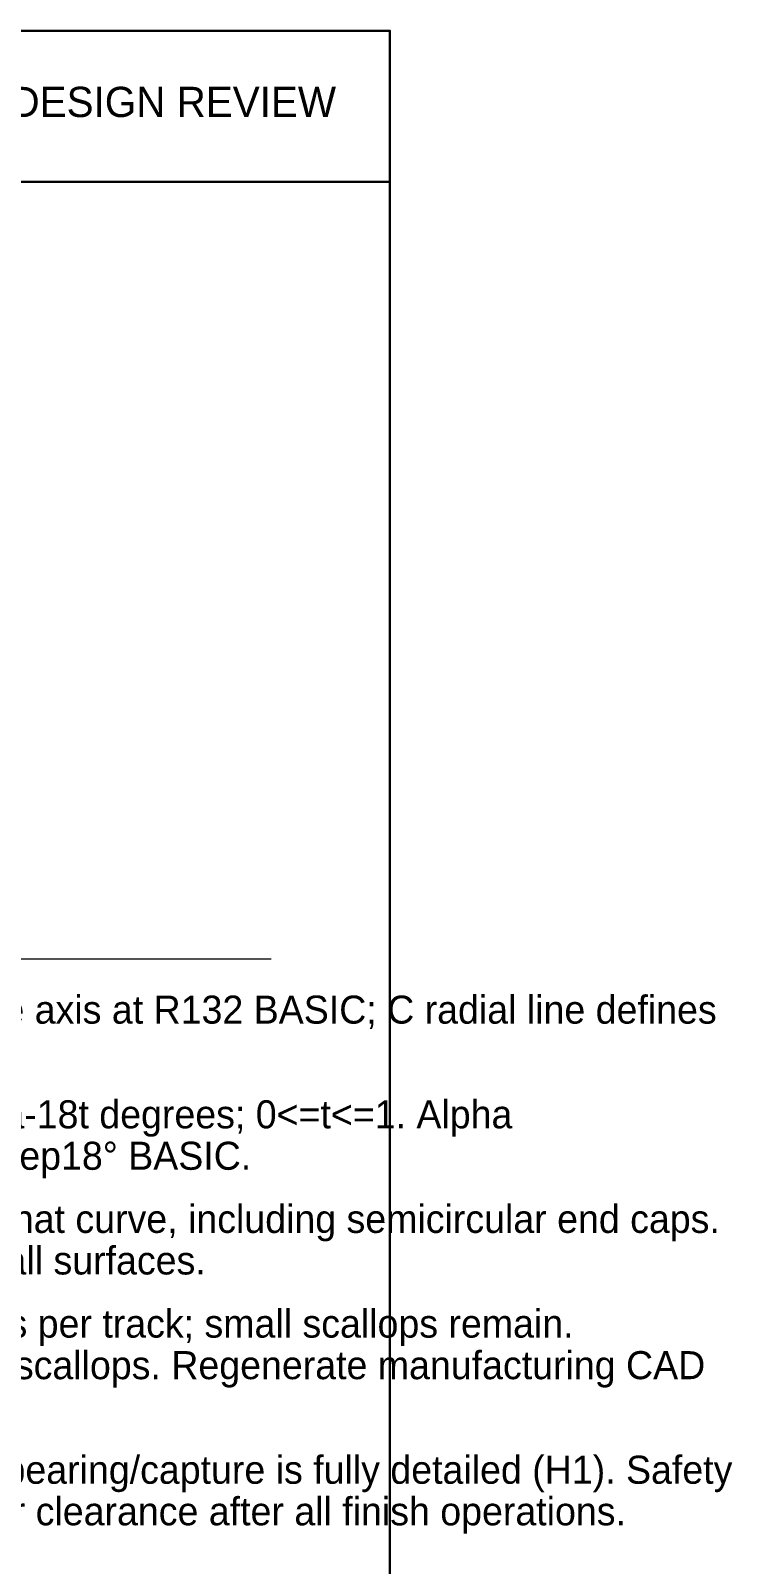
# Model space of a CAD drawing. Header units: millimetres. Extents: x 7 to 445, y 7 to 290.
# Drawn here: x 379.7 to 444.7, y 147.9 to 290 of the extents above; entities that cross this region are included whole.
import ezdxf
from ezdxf.enums import TextEntityAlignment as Align

# ---------------------------------------------------------------- set-up
doc = ezdxf.new("R2010")
doc.units = ezdxf.units.MM
for name, color, linetype, lineweight in [('BORDER', 7, 'Continuous', 30), ('DIM', 7, 'Continuous', 15), ('NOTES', 7, 'Continuous', 18)]:
    doc.layers.add(name, color=color, linetype=linetype, lineweight=lineweight)

msp = doc.modelspace()

# ---------------------------------------------------------------- linework, layer by layer
at = {"layer": 'BORDER'}
msp.add_line((7, 276), (413, 276), dxfattribs=at)
msp.add_lwpolyline([(7, 7), (413, 7), (413, 290), (7, 290)], close=True, dxfattribs=at)
at = {"layer": 'DIM'}
msp.add_line((282, 204), (402, 204), dxfattribs=at)

# ---------------------------------------------------------------- texts
at = {"layer": 'NOTES'}
msp.add_text('P01 / DESIGN REVIEW', height=2.8, dxfattribs=at).set_placement((408, 282), align=Align.RIGHT)
for s, p in [('1. A = forward planar face. B = Ø252 bore axis. C = safety-hole axis at R132 BASIC; C radial line defines', (282, 198)), ('2. For each track, BASIC centreline: r(t)=128+6t; theta(t)=alpha-18t degrees; 0<=t<=1. Alpha', (282, 188.3)), ('=60°,180°,300° BASIC. Start/end radii are128/134 BASIC; sweep18° BASIC.', (282, 184.46)), ('3. Finished track is the envelope of a Ø3.20 cutter centred on that curve, including semicircular end caps.', (282, 178.61)), ('Width 3.20+0.05/0. Surface profile 0.10 | A | B | C on all slot-wall surfaces.', (282, 174.76)), ('4. H3 CHANGE: source CAD uses 45 overlapping cutter circles per track; small scallops remain.', (282, 168.91)), ('Continuous finish-track envelope supersedes those local CAD scallops. Regenerate manufacturing CAD', (282, 165.06)), ('5. No hard open stop, closed detent, cable termination or ring bearing/capture is fully detailed (H1). Safety', (282, 155.37)), ('pin is removed before motor operation. Recheck swept follower clearance after all finish operations.', (282, 151.52))]:
    msp.add_text(s, height=2.6, dxfattribs=at).set_placement(p)

doc.saveas('drawing.dxf')
